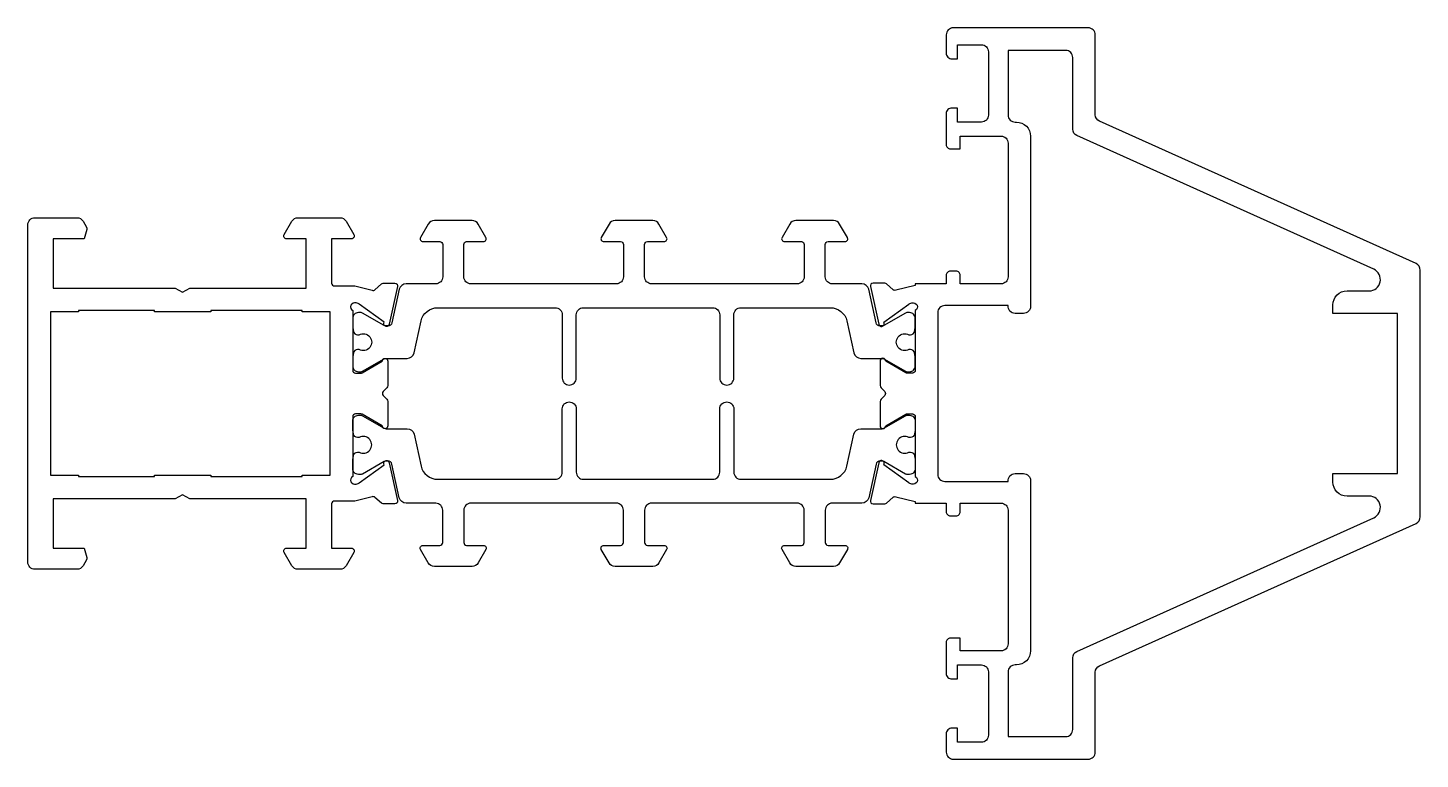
# Model space of a CAD drawing. Header units: millimetres. Extents: x 0 to 99, y 0 to 52.
import ezdxf

# ---------------------------------------------------------------- set-up
doc = ezdxf.new("R2010")
doc.units = ezdxf.units.MM
doc.layers.add('Aluminium', color=4, linetype='Continuous')
doc.layers.add('Rubber', color=1, linetype='Continuous')

msp = doc.modelspace()

# ---------------------------------------------------------------- linework, layer by layer
at = {"layer": 'Aluminium'}
for points in [[(66.3, 33.8), (66.3, 34.4, 0.414214), (66, 34.7), (65.6, 34.7, 0.414214), (65.3, 34.4), (65.3, 33.8), (63.1, 33.8), (63.1, 33.688), (61.711, 33.34, -0.263193), (61.519, 33.383), (61.062, 33.794, 0.185256), (60.928, 33.845), (60.104, 33.845, 0.479656), (59.909, 33.602), (60.503, 30.923, 1.178332), (60.869, 31.07), (62.644, 32.359, -0.083094), (62.703, 32.389), (62.862, 32.437, -0.892534), (63.1, 31.891), (63.1, 27.65, -0.414214), (62.9, 27.45), (62.526, 27.45, -0.131652), (62.426, 27.477), (61, 28.301, 1), (60.6, 28.301), (60.6, 26.676, 0.198912), (60.746, 26.322), (60.927, 26.141, -0.414214), (60.927, 25.859), (60.746, 25.678, 0.198912), (60.6, 25.324), (60.6, 23.699, 1), (61, 23.699), (62.426, 24.523, -0.131652), (62.526, 24.55), (62.9, 24.55, -0.414214), (63.1, 24.35), (63.1, 20.109, -0.892534), (62.862, 19.563), (62.703, 19.611, -0.083094), (62.644, 19.641), (60.869, 20.93, 1.178332), (60.503, 21.077), (59.909, 18.398, 0.479656), (60.104, 18.155), (60.928, 18.155, 0.185256), (61.062, 18.206), (61.519, 18.617, -0.263193), (61.711, 18.66), (63.1, 18.312), (63.1, 18.2), (65.3, 18.2), (65.3, 17.6, 0.414214), (65.6, 17.3), (66, 17.3, 0.414214), (66.3, 17.6), (66.3, 18.2), (69.2, 18.2, -0.414214), (69.7, 17.7), (69.7, 8.2, -0.414214), (69.2, 7.7), (66.3, 7.7), (66.3, 8.6), (65.6, 8.6, 0.414214), (65.3, 8.3), (65.3, 6.1, 0.414214), (65.7, 5.7), (66.1, 5.7), (66.1, 6.7), (67.8, 6.7, -0.414214), (68.3, 6.2), (68.3, 1.7, -0.414214), (67.8, 1.2), (66.1, 1.2), (66.1, 2.2), (65.7, 2.2, 0.414214), (65.3, 1.8), (65.3, 0.5, 0.414214), (65.8, 0), (75.4, 0, 0.414214), (75.9, 0.5), (75.9, 6.175, -0.296064), (76.196, 6.632), (98.705, 16.767, 0.295071), (99, 17.223), (99, 34.777, 0.295071), (98.705, 35.233), (76.196, 45.368, -0.296064), (75.9, 45.825), (75.9, 51.5, 0.414214), (75.4, 52), (65.8, 52, 0.414214), (65.3, 51.5), (65.3, 50.2, 0.414214), (65.7, 49.8), (66.1, 49.8), (66.1, 50.8), (67.8, 50.8, -0.414214), (68.3, 50.3), (68.3, 45.8, -0.414214), (67.8, 45.3), (66.1, 45.3), (66.1, 46.3), (65.7, 46.3, 0.414214), (65.3, 45.9), (65.3, 43.7, 0.414214), (65.6, 43.4), (66.3, 43.4), (66.3, 44.3), (69.2, 44.3, -0.414214), (69.7, 43.8), (69.7, 34.3, -0.414214), (69.2, 33.8)], [(25.453, 26.321), (25.272, 26.141, 0.414214), (25.272, 25.858), (25.453, 25.677, -0.198912), (25.6, 25.324), (25.6, 23.698, -1), (25.2, 23.698), (23.773, 24.522, 0.131652), (23.673, 24.549), (23.3, 24.549, 0.414214), (23.1, 24.349), (23.1, 20.109, 0.892534), (23.337, 19.562), (23.497, 19.611, 0.083094), (23.556, 19.64), (25.331, 20.93, -1.178332), (25.697, 21.077), (26.291, 18.397, -0.479656), (26.096, 18.154), (25.271, 18.154, -0.185256), (25.138, 18.205), (24.681, 18.616, 0.263193), (24.488, 18.659), (23.25, 18.349), (21.8, 18.349, 0.414214), (21.6, 18.149), (21.6, 14.999), (23, 14.999, -0.57735), (23.173, 14.699), (22.625, 13.749, -0.267949), (22.192, 13.499), (19.208, 13.499, -0.267949), (18.775, 13.749), (18.227, 14.699, -0.57735), (18.4, 14.999), (19.8, 14.999), (19.8, 18.499), (11.52, 18.499), (11, 18.799), (10.48, 18.499), (1.8, 18.499), (1.8, 14.999), (4.014, 14.999), (4.193, 14.329, -0.198912), (4.173, 14.178), (3.926, 13.749, -0.267949), (3.493, 13.499), (0.5, 13.499, -0.414214), (0, 13.999), (0, 37.999, -0.414214), (0.5, 38.499), (3.493, 38.499, -0.267949), (3.926, 38.249), (4.173, 37.821, -0.198912), (4.193, 37.669), (4.014, 36.999), (1.8, 36.999), (1.8, 33.499), (10.48, 33.499), (11, 33.199), (11.52, 33.499), (19.8, 33.499), (19.8, 36.999), (18.4, 36.999, -0.57735), (18.227, 37.299), (18.775, 38.249, -0.267949), (19.208, 38.499), (22.192, 38.499, -0.267949), (22.625, 38.249), (23.173, 37.299, -0.57735), (23, 36.999), (21.6, 36.999), (21.6, 33.85, 0.414214), (21.8, 33.65), (23.25, 33.65), (24.488, 33.34, 0.263193), (24.681, 33.382), (25.138, 33.793, -0.185256), (25.271, 33.845), (26.096, 33.845, -0.479656), (26.291, 33.601), (25.697, 30.922, -1.178332), (25.331, 31.069), (23.556, 32.359, 0.083094), (23.497, 32.388), (23.337, 32.437, 0.892534), (23.1, 31.89), (23.1, 27.65, 0.414214), (23.3, 27.45), (23.673, 27.45, 0.131652), (23.773, 27.477), (25.2, 28.3, -1), (25.6, 28.3), (25.6, 26.675, -0.198912)]]:
    msp.add_lwpolyline(points, format="xyb", close=True, dxfattribs=at)
at = {"layer": 'Aluminium', "linetype": 'Continuous'}
msp.add_lwpolyline([(70.2, 6.7, 0.414214), (69.7, 6.2), (69.7, 1.6), (73.8, 1.6, 0.414214), (74.3, 2.1), (74.3, 7.21, -0.295071), (74.594, 7.666), (95.704, 17.171, 0.808046), (95.375, 18.7), (93.8, 18.7, -0.414214), (92.8, 19.7), (92.8, 20.3), (97.4, 20.3), (97.4, 31.7), (92.8, 31.7), (92.8, 32.3, -0.414214), (93.8, 33.3), (95.375, 33.3, 0.808046), (95.704, 34.829), (74.594, 44.334, -0.295071), (74.3, 44.79), (74.3, 49.9, 0.414214), (73.8, 50.4), (69.7, 50.4), (69.7, 45.8, 0.414214), (70.2, 45.3), (70.3, 45.3, -0.414214), (71.3, 44.3), (71.3, 32.2, -0.414214), (70.8, 31.7), (70.2, 31.7, -0.444166), (69.702, 32.25), (65.2, 32.25, 0.414214), (64.7, 31.75), (64.7, 20.25, 0.414214), (65.2, 19.75), (69.702, 19.75, -0.444166), (70.2, 20.3), (70.8, 20.3, -0.414214), (71.3, 19.8), (71.3, 7.7, -0.414214), (70.3, 6.7)], format="xyb", close=True, dxfattribs=at)
at = {"layer": 'Aluminium'}
msp.add_lwpolyline([(13, 20.099), (19.5, 20.099), (19.5, 20.199), (21.5, 20.199), (21.5, 31.799), (19.5, 31.799), (19.5, 31.899), (13, 31.899), (13, 31.799), (9, 31.799), (9, 31.899), (3.6, 31.899), (3.6, 31.799), (1.6, 31.799), (1.6, 20.199), (3.6, 20.199), (3.6, 20.099), (9, 20.099), (9, 20.199), (13, 20.199)], close=True, dxfattribs=at)
at = {"layer": 'Aluminium', "transparency": 33554687}
msp.add_arc((62.494, 27.75), 0.2, 239.99991, 269.99991, dxfattribs=at)
at = {"layer": 'Rubber', "transparency": 33554687}
msp.add_lwpolyline([(62.494, 27.55), (62.7, 27.55, 0.414214), (63.1, 27.95), (63.1, 28.532, 0.044632), (63.097, 28.567, -0.012287), (63.051, 28.864, 0.37684), (62.753, 29.125), (62.64, 29.125, -1.69614), (62.64, 30.175), (62.753, 30.175, 0.37684), (63.051, 30.436, -0.012287), (63.097, 30.732, 0.044632), (63.1, 30.768), (63.1, 31.35, 0.414214), (62.7, 31.75), (62.494, 31.75, 0.131652), (62.394, 31.723), (60.864, 30.84, -0.131652), (60.714, 30.8), (60.605, 30.8, -0.351104), (60.313, 31.035), (59.787, 33.408, 0.351665), (59.299, 33.8), (57.201, 33.799, -0.414214), (56.701, 34.299), (56.7, 36.599, -0.414214), (56.9, 36.799), (58.1, 36.799, 0.57735), (58.273, 37.099), (57.724, 38.049, 0.267949), (57.291, 38.299), (54.608, 38.299, 0.267949), (54.175, 38.049), (53.627, 37.099, 0.57735), (53.8, 36.799), (55, 36.799, -0.414214), (55.2, 36.599), (55.2, 34.299, -0.414214), (54.7, 33.799), (44.35, 33.799, -0.414214), (43.85, 34.299), (43.85, 36.599, -0.414214), (44.05, 36.799), (45.25, 36.799, 0.57735), (45.423, 37.099), (44.874, 38.049, 0.267949), (44.441, 38.299), (43.1, 38.299), (41.758, 38.299, 0.267949), (41.325, 38.049), (40.777, 37.099, 0.57735), (40.95, 36.799), (42.15, 36.799, -0.414214), (42.35, 36.599), (42.35, 34.299, -0.414214), (41.85, 33.799), (31.5, 33.799, -0.414214), (31, 34.299), (31, 36.599, -0.414214), (31.2, 36.799), (32.4, 36.799, 0.57735), (32.573, 37.099), (32.024, 38.049, 0.267949), (31.591, 38.299), (28.908, 38.299, 0.267949), (28.475, 38.049), (27.927, 37.099, 0.57735), (28.1, 36.799), (29.3, 36.799, -0.414214), (29.5, 36.599), (29.5, 34.3, -0.414214), (29, 33.8), (26.901, 33.8, 0.351665), (26.413, 33.408), (25.887, 31.035, -0.351104), (25.594, 30.8), (25.485, 30.8, -0.131652), (25.335, 30.84), (23.806, 31.723, 0.131652), (23.706, 31.75), (23.5, 31.75, 0.414214), (23.1, 31.35), (23.1, 30.768, 0.044632), (23.103, 30.732, -0.012287), (23.149, 30.436, 0.37684), (23.446, 30.175), (23.559, 30.175, -1.69614), (23.559, 29.125), (23.446, 29.125, 0.37684), (23.149, 28.864, -0.012287), (23.103, 28.567, 0.044632), (23.1, 28.532), (23.1, 27.95, 0.414214), (23.5, 27.55), (23.706, 27.55, 0.131652), (23.806, 27.577), (25.335, 28.46, -0.131652), (25.485, 28.5), (26.972, 28.5, 0.351577), (27.46, 28.892), (27.963, 31.159, -0.35167), (29.134, 32.099), (37.496, 32.099, -0.414214), (37.996, 31.599), (37.996, 27.099, 0.414214), (38.496, 26.599, 0.414214), (38.996, 27.099), (38.996, 31.599, -0.414214), (39.496, 32.099), (43.1, 32.099), (48.7, 32.099, -0.414214), (49.2, 31.599), (49.2, 27.099, 0.414214), (49.7, 26.599, 0.414214), (50.2, 27.099), (50.2, 31.599, -0.414214), (50.7, 32.099), (57.065, 32.1, -0.351673), (58.237, 31.159), (58.74, 28.892, 0.351557), (59.227, 28.5), (60.714, 28.5, -0.131652), (60.864, 28.46), (62.394, 27.577)], format="xyb", dxfattribs=at)
msp.add_lwpolyline([(60.864, 23.54), (62.394, 24.423, -0.131652), (62.494, 24.45), (62.7, 24.45, -0.414214), (63.1, 24.05), (63.1, 23.468, -0.044632), (63.097, 23.432, 0.012287), (63.051, 23.136, -0.37684), (62.753, 22.875), (62.64, 22.875, 1.69614), (62.64, 21.825), (62.753, 21.825, -0.37684), (63.051, 21.563, 0.012287), (63.097, 21.267, -0.044632), (63.1, 21.231), (63.1, 20.65, -0.414214), (62.7, 20.25), (62.494, 20.25, -0.131652), (62.394, 20.276), (60.864, 21.159, 0.131652), (60.714, 21.199), (60.605, 21.199, 0.351104), (60.313, 20.964), (59.787, 18.591, -0.351665), (59.299, 18.199), (57.201, 18.2, 0.414214), (56.701, 17.7), (56.7, 15.4, 0.414214), (56.9, 15.2), (58.1, 15.2, -0.57735), (58.273, 14.9), (57.724, 13.95, -0.267949), (57.291, 13.7), (54.608, 13.7, -0.267949), (54.175, 13.95), (53.627, 14.9, -0.57735), (53.8, 15.2), (55, 15.2, 0.414214), (55.2, 15.4), (55.2, 17.7, 0.414214), (54.7, 18.2), (44.35, 18.2, 0.414214), (43.85, 17.7), (43.85, 15.4, 0.414214), (44.05, 15.2), (45.25, 15.2, -0.57735), (45.423, 14.9), (44.875, 13.95, -0.267949), (44.441, 13.7), (43.1, 13.7), (41.758, 13.7, -0.267949), (41.325, 13.95), (40.777, 14.9, -0.57735), (40.95, 15.2), (42.15, 15.2, 0.414214), (42.35, 15.4), (42.35, 17.7, 0.414214), (41.85, 18.2), (31.5, 18.2, 0.414214), (31, 17.7), (31, 15.4, 0.414214), (31.2, 15.2), (32.4, 15.2, -0.57735), (32.573, 14.9), (32.025, 13.95, -0.267949), (31.591, 13.7), (28.908, 13.7, -0.267949), (28.475, 13.95), (27.927, 14.9, -0.57735), (28.1, 15.2), (29.3, 15.2, 0.414214), (29.5, 15.4), (29.5, 17.699, 0.414214), (29, 18.199), (26.901, 18.199, -0.351665), (26.413, 18.591), (25.887, 20.964, 0.351104), (25.594, 21.199), (25.485, 21.199, 0.131652), (25.335, 21.159), (23.806, 20.276, -0.131652), (23.706, 20.25), (23.5, 20.25, -0.414214), (23.1, 20.65), (23.1, 21.231, -0.044632), (23.103, 21.267, 0.012287), (23.149, 21.563, -0.37684), (23.446, 21.825), (23.559, 21.825, 1.69614), (23.559, 22.875), (23.446, 22.875, -0.37684), (23.149, 23.136, 0.012287), (23.103, 23.432, -0.044632), (23.1, 23.468), (23.1, 24.05, -0.414214), (23.5, 24.45), (23.706, 24.45, -0.131652), (23.806, 24.423), (25.335, 23.54, 0.131652), (25.485, 23.499), (26.972, 23.499, -0.351577), (27.46, 23.107), (27.963, 20.84, 0.35167), (29.134, 19.9), (37.496, 19.9, 0.414214), (37.996, 20.4), (37.996, 24.9, -0.414214), (38.496, 25.4, -0.414214), (38.996, 24.9), (38.996, 20.4, 0.414214), (39.496, 19.9), (43.1, 19.9), (48.7, 19.9, 0.414214), (49.2, 20.4), (49.2, 24.9, -0.414214), (49.7, 25.4, -0.414214), (50.2, 24.9), (50.2, 20.4, 0.414214), (50.7, 19.9), (57.065, 19.9, 0.351673), (58.237, 20.84), (58.74, 23.107, -0.351557), (59.227, 23.499), (60.714, 23.499, 0.131652)], format="xyb", close=True, dxfattribs=at)

doc.saveas('drawing.dxf')
